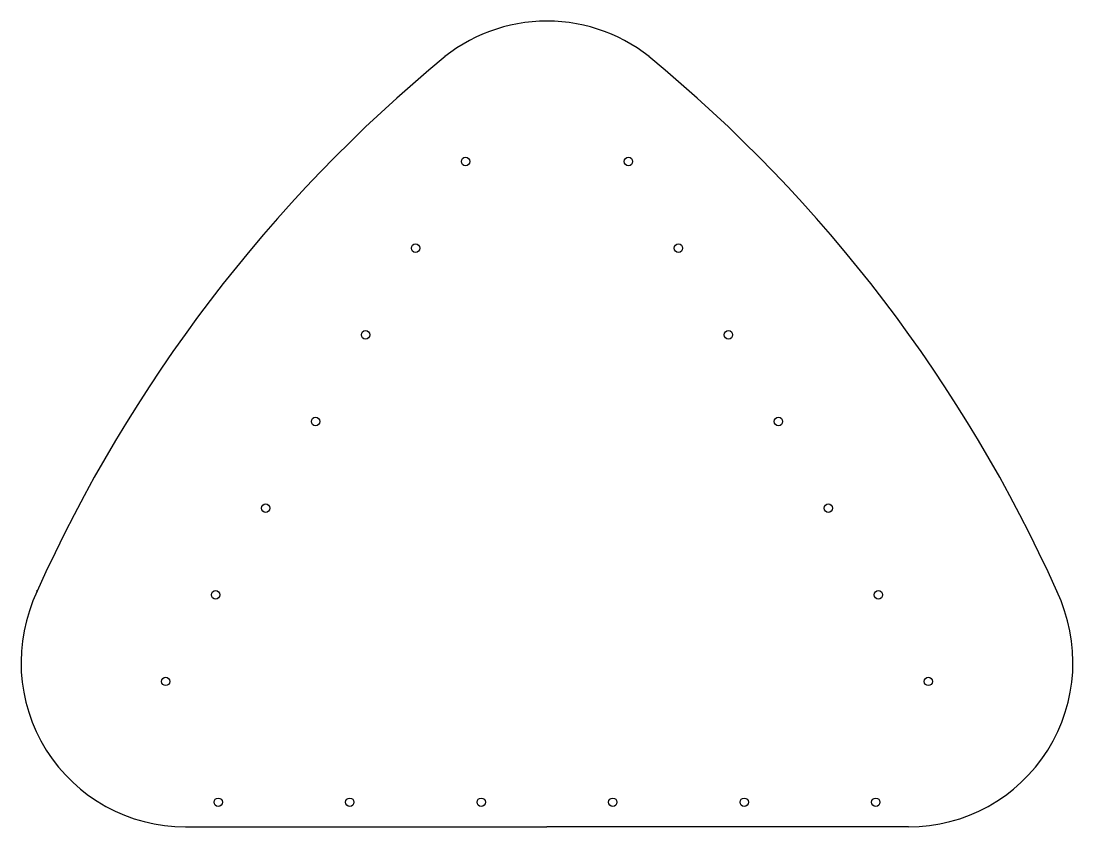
# Model space of a CAD drawing. Header units: inches. Extents: x 2 to 18, y 2 to 14.3.
import ezdxf

# ---------------------------------------------------------------- set-up
doc = ezdxf.new("R2010")
doc.units = ezdxf.units.IN
doc.header["$MEASUREMENT"] = 0
doc.layers.get('0').update_dxf_attribs({"linetype": 'CONTINUOUS'})

msp = doc.modelspace()

# ---------------------------------------------------------------- linework, layer by layer
for p, q in [((8.435, 13.703), (8.437, 13.701)), ((11.565, 13.703), (11.563, 13.701)), ((2.246, 5.582), (2.235, 5.588)), ((17.754, 5.582), (17.765, 5.588)), ((4.5, 2), (10, 2)), ((15.5, 2), (10, 2))]:
    msp.add_line(p, q)
for centre in [(8.762, 12.115), (11.238, 12.115), (8.002, 10.797), (11.998, 10.797), (7.241, 9.48), (12.759, 9.48), (6.481, 8.163), (13.519, 8.163), (5.721, 6.846), (14.279, 6.846), (4.96, 5.529), (15.04, 5.529), (4.2, 4.212), (15.8, 4.212), (5, 2.375), (7, 2.375), (9, 2.375), (11, 2.375), (13, 2.375), (15, 2.375)]:
    msp.add_circle(centre, 0.0642)
for centre, radius, start, end in [((10, 11.75), 2.5, 90, 130.9884), ((10, 11.75), 2.5, 49.0115, 90), ((22.762, -3.65), 22.5, 129.5003, 155.7737), ((-2.762, -3.65), 22.5, 24.2263, 50.4997), ((4.5, 4.5), 2.5, 154.3623, 270), ((15.5, 4.5), 2.5, -90, 25.6376)]:
    msp.add_arc(centre, radius, start, end)

doc.saveas('drawing.dxf')
